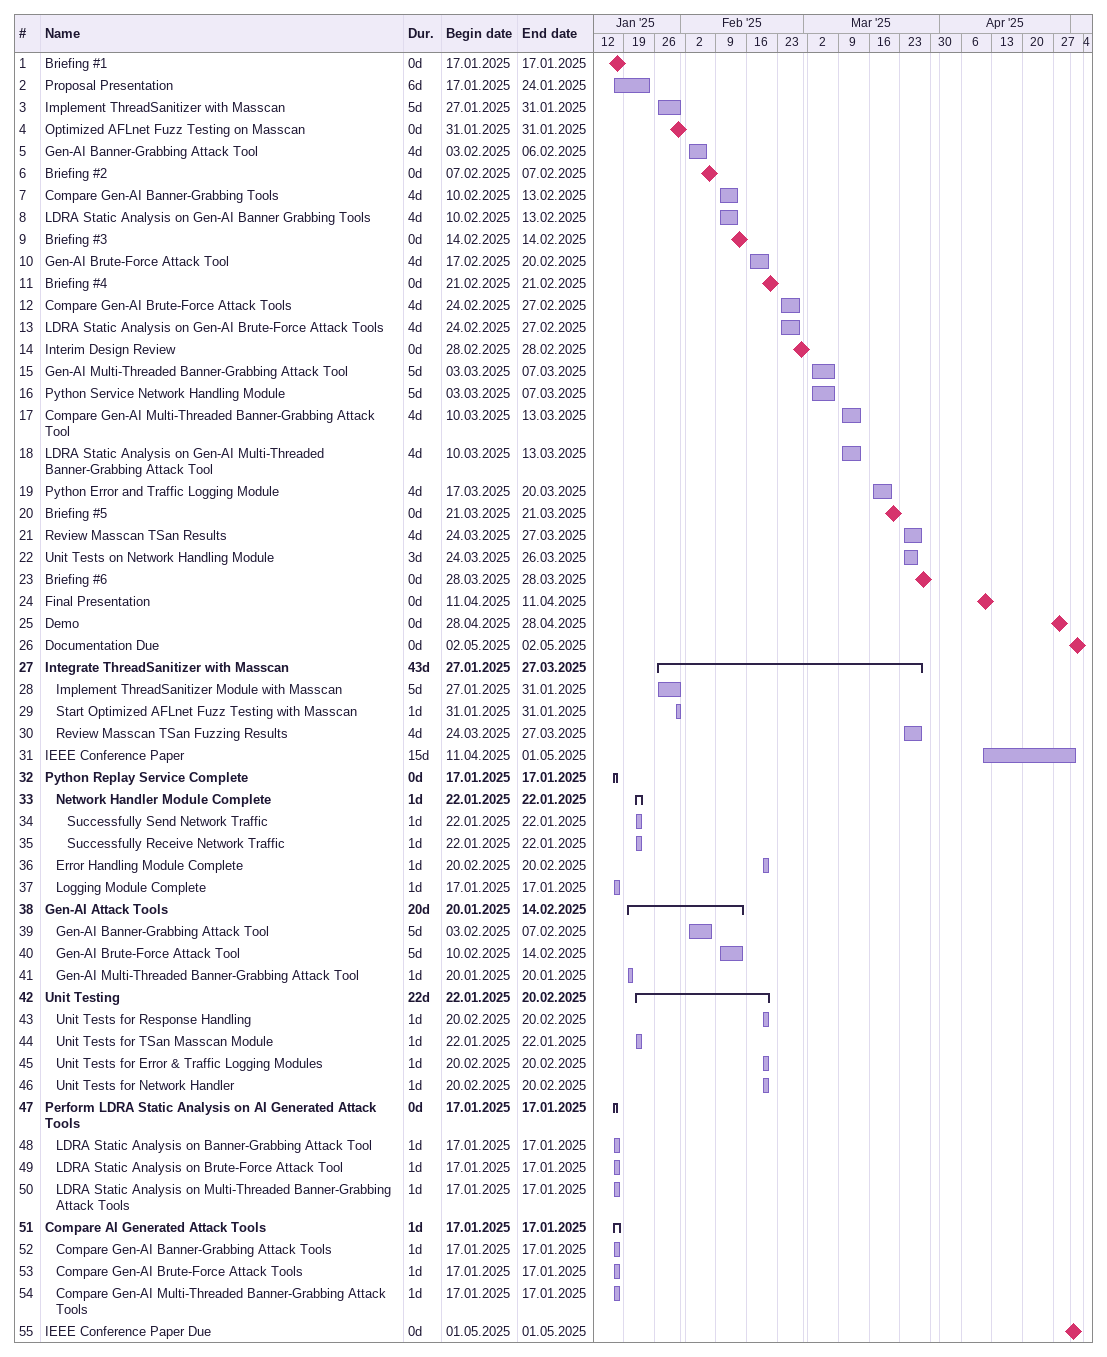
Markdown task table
| ID | Level | Task | Duration | Start | Finish |
|---|---|---|---|---|---|
| 1 | 1 | Briefing #1 | 0d | 2025-01-17 | 2025-01-17 |
| 2 | 1 | Proposal Presentation | 6d | 2025-01-17 | 2025-01-24 |
| 3 | 1 | Implement ThreadSanitizer with Masscan | 5d | 2025-01-27 | 2025-01-31 |
| 4 | 1 | Optimized AFLnet Fuzz Testing on Masscan | 0d | 2025-01-31 | 2025-01-31 |
| 5 | 1 | Gen-AI Banner-Grabbing Attack Tool | 4d | 2025-02-03 | 2025-02-06 |
| 6 | 1 | Briefing #2 | 0d | 2025-02-07 | 2025-02-07 |
| 7 | 1 | Compare Gen-AI Banner-Grabbing Tools | 4d | 2025-02-10 | 2025-02-13 |
| 8 | 1 | LDRA Static Analysis on Gen-AI Banner Grabbing Tools | 4d | 2025-02-10 | 2025-02-13 |
| 9 | 1 | Briefing #3 | 0d | 2025-02-14 | 2025-02-14 |
| 10 | 1 | Gen-AI Brute-Force Attack Tool | 4d | 2025-02-17 | 2025-02-20 |
| 11 | 1 | Briefing #4 | 0d | 2025-02-21 | 2025-02-21 |
| 12 | 1 | Compare Gen-AI Brute-Force Attack Tools | 4d | 2025-02-24 | 2025-02-27 |
| 13 | 1 | LDRA Static Analysis on Gen-AI Brute-Force Attack Tools | 4d | 2025-02-24 | 2025-02-27 |
| 14 | 1 | Interim Design Review | 0d | 2025-02-28 | 2025-02-28 |
| 15 | 1 | Gen-AI Multi-Threaded Banner-Grabbing Attack Tool | 5d | 2025-03-03 | 2025-03-07 |
| 16 | 1 | Python Service Network Handling Module | 5d | 2025-03-03 | 2025-03-07 |
| 17 | 1 | Compare Gen-AI Multi-Threaded Banner-Grabbing Attack Tool | 4d | 2025-03-10 | 2025-03-13 |
| 18 | 1 | LDRA Static Analysis on Gen-AI Multi-Threaded Banner-Grabbing Attack Tool | 4d | 2025-03-10 | 2025-03-13 |
| 19 | 1 | Python Error and Traffic Logging Module | 4d | 2025-03-17 | 2025-03-20 |
| 20 | 1 | Briefing #5 | 0d | 2025-03-21 | 2025-03-21 |
| 21 | 1 | Review Masscan TSan Results | 4d | 2025-03-24 | 2025-03-27 |
| 22 | 1 | Unit Tests on Network Handling Module | 3d | 2025-03-24 | 2025-03-26 |
| 23 | 1 | Briefing #6 | 0d | 2025-03-28 | 2025-03-28 |
| 24 | 1 | Final Presentation | 0d | 2025-04-11 | 2025-04-11 |
| 25 | 1 | Demo | 0d | 2025-04-28 | 2025-04-28 |
| 26 | 1 | Documentation Due | 0d | 2025-05-02 | 2025-05-02 |
| 27 | 1 | **Integrate ThreadSanitizer with Masscan** | 43d | 2025-01-27 | 2025-03-27 |
| 28 | 2 | Implement ThreadSanitizer Module with Masscan | 5d | 2025-01-27 | 2025-01-31 |
| 29 | 2 | Start Optimized AFLnet Fuzz Testing with Masscan | 1d | 2025-01-31 | 2025-01-31 |
| 30 | 2 | Review Masscan TSan Fuzzing Results | 4d | 2025-03-24 | 2025-03-27 |
| 31 | 1 | IEEE Conference Paper | 15d | 2025-04-11 | 2025-05-01 |
| 32 | 1 | **Python Replay Service Complete** | 0d | 2025-01-17 | 2025-01-17 |
| 33 | 2 | **Network Handler Module Complete** | 1d | 2025-01-22 | 2025-01-22 |
| 34 | 3 | Successfully Send Network Traffic | 1d | 2025-01-22 | 2025-01-22 |
| 35 | 3 | Successfully Receive Network Traffic | 1d | 2025-01-22 | 2025-01-22 |
| 36 | 2 | Error Handling Module Complete | 1d | 2025-02-20 | 2025-02-20 |
| 37 | 2 | Logging Module Complete | 1d | 2025-01-17 | 2025-01-17 |
| 38 | 1 | **Gen-AI Attack Tools** | 20d | 2025-01-20 | 2025-02-14 |
| 39 | 2 | Gen-AI Banner-Grabbing Attack Tool | 5d | 2025-02-03 | 2025-02-07 |
| 40 | 2 | Gen-AI Brute-Force Attack Tool | 5d | 2025-02-10 | 2025-02-14 |
| 41 | 2 | Gen-AI Multi-Threaded Banner-Grabbing Attack Tool | 1d | 2025-01-20 | 2025-01-20 |
| 42 | 1 | **Unit Testing** | 22d | 2025-01-22 | 2025-02-20 |
| 43 | 2 | Unit Tests for Response Handling | 1d | 2025-02-20 | 2025-02-20 |
| 44 | 2 | Unit Tests for TSan Masscan Module | 1d | 2025-01-22 | 2025-01-22 |
| 45 | 2 | Unit Tests for Error & Traffic Logging Modules | 1d | 2025-02-20 | 2025-02-20 |
| 46 | 2 | Unit Tests for Network Handler | 1d | 2025-02-20 | 2025-02-20 |
| 47 | 1 | **Perform LDRA Static Analysis on AI Generated Attack Tools** | 0d | 2025-01-17 | 2025-01-17 |
| 48 | 2 | LDRA Static Analysis on Banner-Grabbing Attack Tool | 1d | 2025-01-17 | 2025-01-17 |
| 49 | 2 | LDRA Static Analysis on Brute-Force Attack Tool | 1d | 2025-01-17 | 2025-01-17 |
| 50 | 2 | LDRA Static Analysis on Multi-Threaded Banner-Grabbing Attack Tools | 1d | 2025-01-17 | 2025-01-17 |
| 51 | 1 | **Compare AI Generated Attack Tools** | 1d | 2025-01-17 | 2025-01-17 |
| 52 | 2 | Compare Gen-AI Banner-Grabbing Attack Tools | 1d | 2025-01-17 | 2025-01-17 |
| 53 | 2 | Compare Gen-AI Brute-Force Attack Tools | 1d | 2025-01-17 | 2025-01-17 |
| 54 | 2 | Compare Gen-AI Multi-Threaded Banner-Grabbing Attack Tools | 1d | 2025-01-17 | 2025-01-17 |
| 55 | 1 | IEEE Conference Paper Due | 0d | 2025-05-01 | 2025-05-01 |
